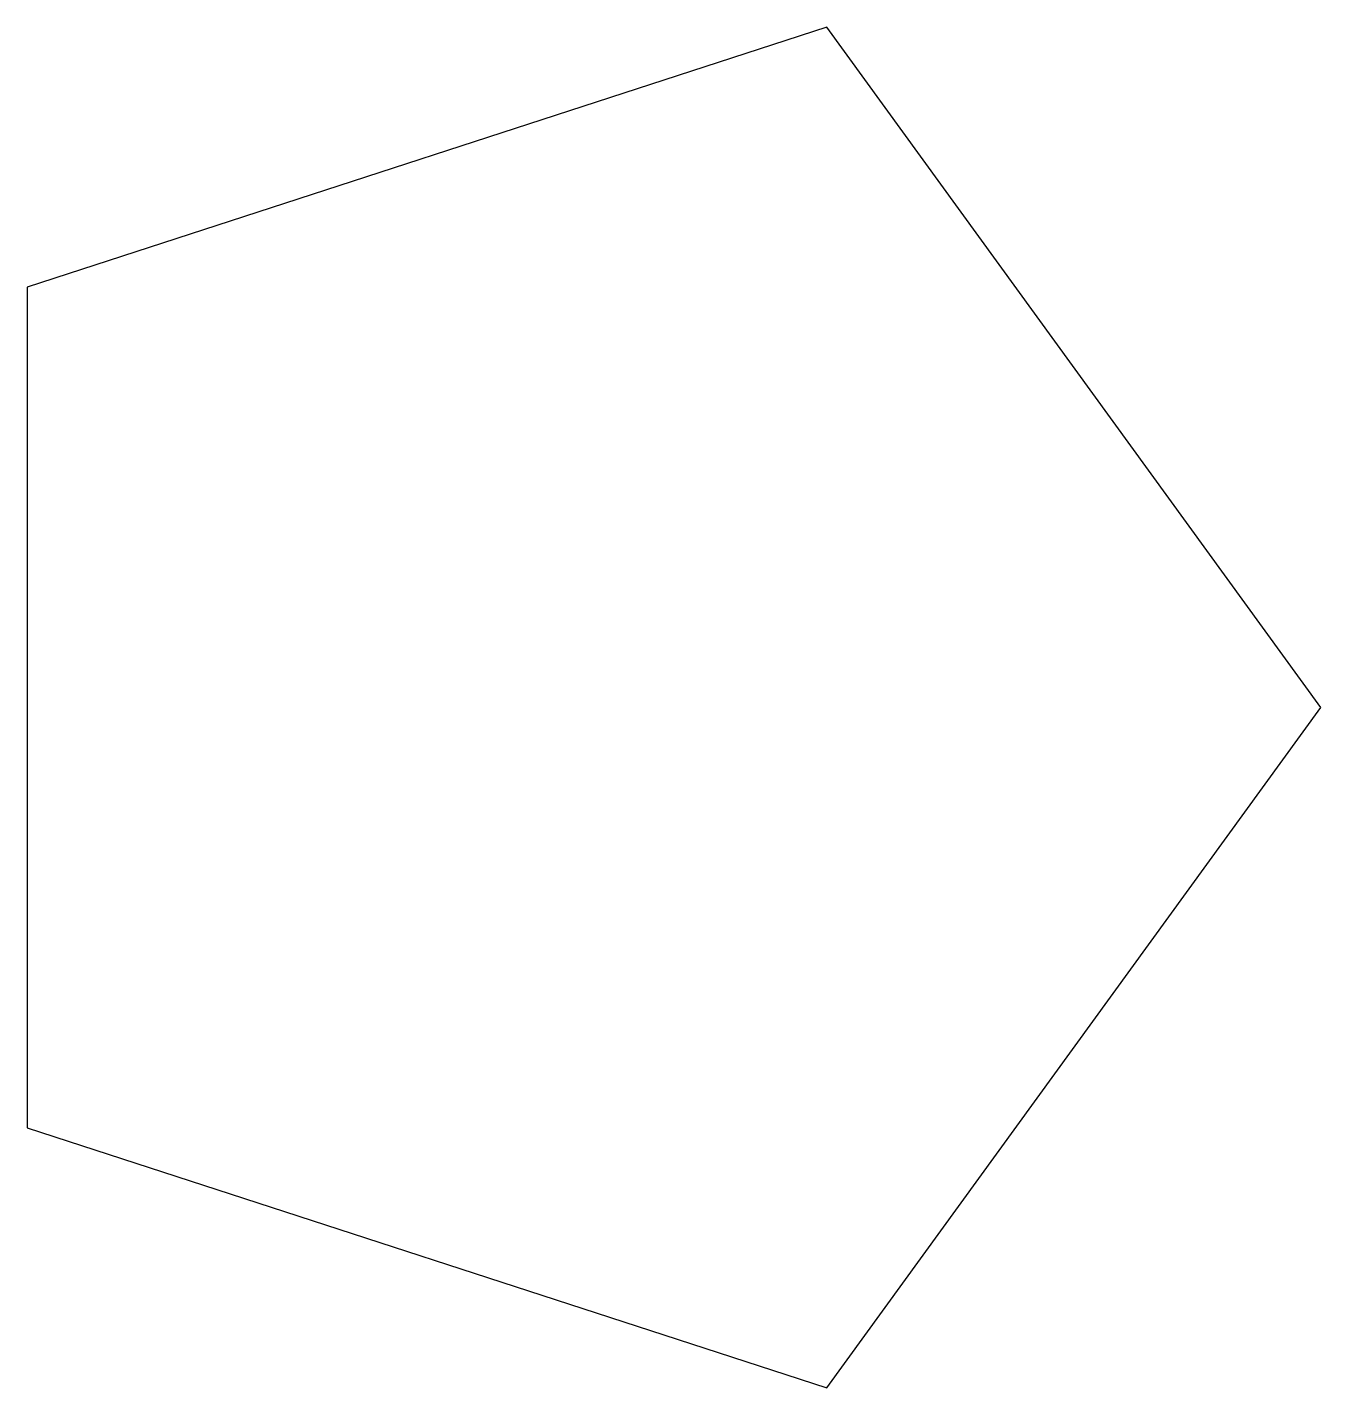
# Model space of a CAD drawing. Header units: metres. Extents: x -0.8 to 5.4, y -15.3 to 1.
# Drawn here: x 3.58 to 5.389, y -15.296 to -13.394 of the extents above.
import ezdxf

# ---------------------------------------------------------------- set-up
doc = ezdxf.new("R2010")
doc.units = ezdxf.units.M

msp = doc.modelspace()

# ---------------------------------------------------------------- linework, layer by layer
for p, q in [((4.69771, -13.3938), (3.57967, -13.7571)), ((5.38869, -14.3449), (4.69771, -13.3938)), ((3.57967, -13.7571), (3.57967, -14.9327)), ((4.69771, -15.2959), (5.38869, -14.3449)), ((3.57967, -14.9327), (4.69771, -15.2959))]:
    msp.add_line(p, q)

doc.saveas('drawing.dxf')
